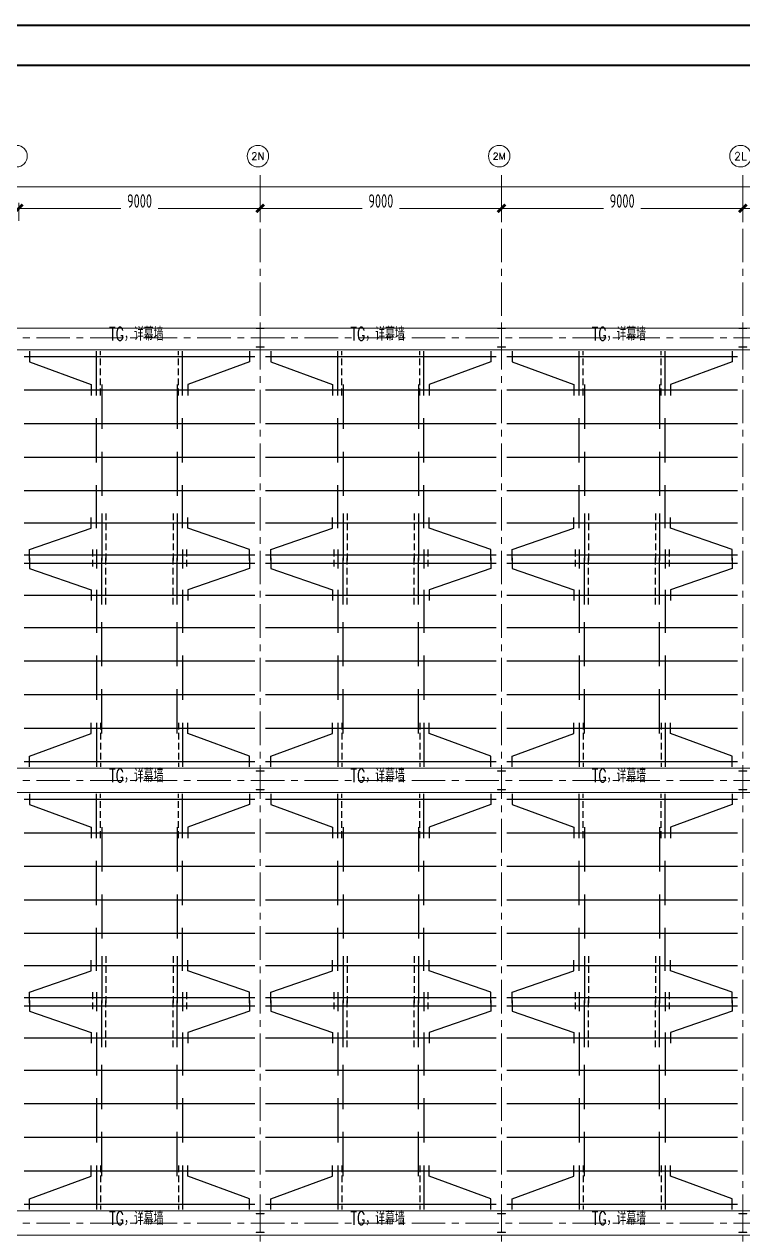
# Model space of a CAD drawing. Extents: x -1201378 to 2367219, y -619313 to 244905.
# Drawn here: x 2199442 to 2226242, y -15073 to 30085 of the extents above; entities that cross this region are included whole.
import ezdxf
from ezdxf.enums import TextEntityAlignment as Align

# ---------------------------------------------------------------- set-up
doc = ezdxf.new("R2010")
doc.units = 0
doc.header["$LTSCALE"] = 1000
doc.linetypes.add('CENTER', pattern=[2, 1.25, -0.25, 0.25, -0.25])
doc.linetypes.add('DASHED', pattern=[0.75, 0.5, -0.25])
doc.layers.get('0').update_dxf_attribs({"linetype": 'CONTINUOUS'})
doc.layers.get('Defpoints').update_dxf_attribs({"linetype": 'CONTINUOUS'})
doc.layers.add('0-cxFrame', color=155, linetype='CONTINUOUS')
doc.layers.add('S-SHAPE', color=51, linetype='CONTINUOUS')
for name, color, linetype, lineweight in [('0-cxText', 131, 'CONTINUOUS', 25), ('S-axis', 111, 'CONTINUOUS', 0), ('S-col', 2, 'CONTINUOUS', 0), ('S-dote', 5, 'CENTER', 0), ('THIN', 7, 'CONTINUOUS', 0), ('梁', 4, 'CONTINUOUS', 18)]:
    doc.layers.add(name, color=color, linetype=linetype, lineweight=lineweight)
doc.styles.add('_TCH_AXIS', font='COMPLEX', dxfattribs={"bigfont": 'GBCBIG'})
doc.styles.add('cx_tuming', font='simhei.ttf')
doc.styles.add('cx_tuqian1', font='')
doc.styles.add('TSSD_Dimension', font='tssdeng.shx', dxfattribs={"width": 0.7, "bigfont": 'hztxt.shx'})
doc.styles.add('TSSD_Rein', font='tj-romans1.shx', dxfattribs={"width": 0.7, "bigfont": 'tj-hztxt.shx'})
doc.styles.add('黑体', font='simhei.ttf', dxfattribs={"width": 0.8})
doc.styles.get('cx_tuqian1').set_extended_font_data('SimSun')
doc.dimstyles.new('TSSD_200_200', dxfattribs={"dimtxt": 500, "dimasz": 200, "dimexe": 200, "dimexo": 500, "dimgap": 200, "dimtad": 1, "dimdec": 0, "dimzin": 0, "dimdsep": 46, "dimtxsty": 'TSSD_Dimension', "dimblk": 'ARCHTICK', "dimcen": 0, "dimdle": 200, "dimclrt": 7, "dimadec": 0, "dimazin": 0, "dimtfac": 1, "dimtdec": 0, "dimtix": 1, "dimtmove": 2, "dimatfit": 3, "dimfxl": 1, "dimtolj": 1, "dimtzin": 0, "dimarcsym": 0})

# ---------------------------------------------------------------- blocks, each defined once
blk = doc.blocks.new('_ArchTick')
at = {"color": 0, "linetype": 'ByBlock', "const_width": 0.5}
blk.add_lwpolyline([(-0.71, -0.71), (0.71, 0.71)], dxfattribs=at)
blk = doc.blocks.new('*D98')
at = {"layer": 'Defpoints', "color": 0, "transparency": 16777216}
for p in [(-191758, -176778), (-200758, -177738), (-191758, -177738)]:
    blk.add_point(p, dxfattribs=at)
at = {"layer": 'S-axis', "color": 0, "lineweight": -2, "transparency": 16777216}
for p, q in [((-200958, -176778), (-196957, -176778)), ((-200758, -177238), (-200758, -176578)), ((-191558, -176778), (-195560, -176778)), ((-191758, -177238), (-191758, -176578))]:
    blk.add_line(p, q, dxfattribs=at)
at = {"layer": 'S-axis', "color": 0, "lineweight": -2, "transparency": 16777216, "xscale": 200, "yscale": 200, "zscale": 200, "rotation": 180}
blk.add_blockref('_ArchTick', (-200758, -176778), dxfattribs=at)
at = {"layer": 'S-axis', "color": 0, "lineweight": -2, "transparency": 16777216, "xscale": 200, "yscale": 200, "zscale": 200}
blk.add_blockref('_ArchTick', (-191758, -176778), dxfattribs=at)
at = {"layer": 'S-axis', "color": 7, "transparency": 16777216, "insert": (-196258, -176503), "char_height": 500, "attachment_point": 5, "style": 'TSSD_Dimension'}
blk.add_mtext('\\A1;9000', dxfattribs=at)
blk = doc.blocks.new('*D99')
at = {"layer": 'Defpoints', "color": 0, "transparency": 16777216}
for p in [(-182758, -176778), (-191758, -177738), (-182758, -177738)]:
    blk.add_point(p, dxfattribs=at)
at = {"layer": 'S-axis', "color": 0, "lineweight": -2, "transparency": 16777216}
for p, q in [((-191958, -176778), (-187957, -176778)), ((-191758, -177238), (-191758, -176578)), ((-182558, -176778), (-186560, -176778)), ((-182758, -177238), (-182758, -176578))]:
    blk.add_line(p, q, dxfattribs=at)
at = {"layer": 'S-axis', "color": 0, "lineweight": -2, "transparency": 16777216, "xscale": 200, "yscale": 200, "zscale": 200, "rotation": 180}
blk.add_blockref('_ArchTick', (-191758, -176778), dxfattribs=at)
at = {"layer": 'S-axis', "color": 0, "lineweight": -2, "transparency": 16777216, "xscale": 200, "yscale": 200, "zscale": 200}
blk.add_blockref('_ArchTick', (-182758, -176778), dxfattribs=at)
at = {"layer": 'S-axis', "color": 7, "transparency": 16777216, "insert": (-187258, -176503), "char_height": 500, "attachment_point": 5, "style": 'TSSD_Dimension'}
blk.add_mtext('\\A1;9000', dxfattribs=at)
blk = doc.blocks.new('*D100')
at = {"layer": 'Defpoints', "color": 0, "transparency": 16777216}
for p in [(-173758, -176778), (-182758, -177738), (-173758, -177738)]:
    blk.add_point(p, dxfattribs=at)
at = {"layer": 'S-axis', "color": 0, "lineweight": -2, "transparency": 16777216}
for p, q in [((-182958, -176778), (-178957, -176778)), ((-182758, -177238), (-182758, -176578)), ((-173558, -176778), (-177560, -176778)), ((-173758, -177238), (-173758, -176578))]:
    blk.add_line(p, q, dxfattribs=at)
at = {"layer": 'S-axis', "color": 0, "lineweight": -2, "transparency": 16777216, "xscale": 200, "yscale": 200, "zscale": 200, "rotation": 180}
blk.add_blockref('_ArchTick', (-182758, -176778), dxfattribs=at)
at = {"layer": 'S-axis', "color": 0, "lineweight": -2, "transparency": 16777216, "xscale": 200, "yscale": 200, "zscale": 200}
blk.add_blockref('_ArchTick', (-173758, -176778), dxfattribs=at)
at = {"layer": 'S-axis', "color": 7, "transparency": 16777216, "insert": (-178258, -176503), "char_height": 500, "attachment_point": 5, "style": 'TSSD_Dimension'}
blk.add_mtext('\\A1;9000', dxfattribs=at)
blk = doc.blocks.new('*D101')
at = {"layer": 'Defpoints', "color": 0, "transparency": 16777216}
for p in [(-164758, -176778), (-173758, -177738), (-164758, -177738)]:
    blk.add_point(p, dxfattribs=at)
at = {"layer": 'S-axis', "color": 0, "lineweight": -2, "transparency": 16777216}
for p, q in [((-173958, -176778), (-169957, -176778)), ((-173758, -177238), (-173758, -176578)), ((-164558, -176778), (-168560, -176778)), ((-164758, -177238), (-164758, -176578))]:
    blk.add_line(p, q, dxfattribs=at)
at = {"layer": 'S-axis', "color": 0, "lineweight": -2, "transparency": 16777216, "xscale": 200, "yscale": 200, "zscale": 200, "rotation": 180}
blk.add_blockref('_ArchTick', (-173758, -176778), dxfattribs=at)
at = {"layer": 'S-axis', "color": 0, "lineweight": -2, "transparency": 16777216, "xscale": 200, "yscale": 200, "zscale": 200}
blk.add_blockref('_ArchTick', (-164758, -176778), dxfattribs=at)
at = {"layer": 'S-axis', "color": 7, "transparency": 16777216, "insert": (-169258, -176503), "char_height": 500, "attachment_point": 5, "style": 'TSSD_Dimension'}
blk.add_mtext('\\A1;9000', dxfattribs=at)
blk = doc.blocks.new('*D112')
at = {"layer": 'Defpoints', "color": 0, "transparency": 16777216}
for p in [(-82958, -175978), (-240958, -177638), (-82958, -177638)]:
    blk.add_point(p, dxfattribs=at)
at = {"layer": 'S-axis', "color": 0, "lineweight": -2, "transparency": 16777216}
for p, q in [((-241158, -175978), (-162899, -175978)), ((-240958, -177138), (-240958, -175778)), ((-82758, -175978), (-161018, -175978)), ((-82958, -177138), (-82958, -175778))]:
    blk.add_line(p, q, dxfattribs=at)
at = {"layer": 'S-axis', "color": 0, "lineweight": -2, "transparency": 16777216, "xscale": 200, "yscale": 200, "zscale": 200, "rotation": 180}
blk.add_blockref('_ArchTick', (-240958, -175978), dxfattribs=at)
at = {"layer": 'S-axis', "color": 0, "lineweight": -2, "transparency": 16777216, "xscale": 200, "yscale": 200, "zscale": 200}
blk.add_blockref('_ArchTick', (-82958, -175978), dxfattribs=at)
at = {"layer": 'S-axis', "color": 7, "transparency": 16777216, "insert": (-161958, -175703), "char_height": 500, "attachment_point": 5, "style": 'TSSD_Dimension'}
blk.add_mtext('\\A1;158000', dxfattribs=at)
blk = doc.blocks.new('nt66')
at = {"layer": 'S-col'}
blk.add_lwpolyline([(-195790, 766820), (-195490, 766820), (-195490, 766808), (-195636, 766808), (-195636, 766132), (-195490, 766132), (-195490, 766120), (-195790, 766120), (-195790, 766132), (-195644, 766132), (-195644, 766808), (-195790, 766808)], close=True, dxfattribs=at)
blk = doc.blocks.new('33333')
for p in [(-41214, -43900), (-32214, -43900), (-23214, -43900), (-41214, -60400), (-32214, -60400), (-23214, -60400), (-41214, -76900), (-32214, -76900), (-23214, -76900)]:
    blk.add_blockref('nt66', p)
blk = doc.blocks.new('TK22.A0 L(Dragon)')
at = {"layer": '0-cxFrame', "color": 7, "const_width": 0.5}
blk.add_lwpolyline([(0, 0), (-1486, 0), (-1486, 841), (0, 841)], close=True, dxfattribs=at)
at = {"layer": '0-cxFrame', "const_width": 0.5}
blk.add_lwpolyline([(-80, 10), (-1466, 10), (-1466, 831), (-80, 831)], close=True, dxfattribs=at)
at = {"style": '黑体', "flags": 4}
blk.add_attdef('图幅', text='', height=3.3, dxfattribs=at).set_placement((-40, 3), align=Align.RIGHT)
at = {"layer": '0-cxText', "flags": 4}
for tag, height, style, p in [('建设单位', 3.5, 'cx_tuming', (-45, 240)), ('项目名称', 3.5, 'cx_tuming', (-45, 210)), ('子项名称', 3.5, 'cx_tuming', (-45, 180)), ('工程编号', 3.3, 'cx_tuqian1', (-35, 165)), ('图名1', 3.5, 'cx_tuming', (-45, 87)), ('图名2', 3.5, 'cx_tuming', (-45, 79)), ('图名3', 3.5, 'cx_tuming', (-45, 71)), ('出图日期', 3.3, 'cx_tuqian1', (-39, 60)), ('专业', 3.3, 'cx_tuqian1', (-55, 52)), ('图号', 3.3, 'cx_tuqian1', (-55, 44)), ('版次', 3.3, 'cx_tuqian1', (-20, 44))]:
    blk.add_attdef(tag, text='', height=height, dxfattribs=dict(at, style=style)).set_placement(p, align=Align.MIDDLE)
at = {"layer": 'Defpoints', "color": 6, "flags": 4}
for tag, height, style, p in [('tufu', 3.3, '黑体', (-12, 12)), ('dwfname', 4, 'cx_tuqian1', (-80, 3))]:
    blk.add_attdef(tag, text='', height=height, dxfattribs=dict(at, style=style)).set_placement(p, align=Align.RIGHT)
blk = doc.blocks.new('2#轴网')
at = {"layer": 'S-axis'}
for centre in [(-200843.4, -174832), (-191843.4, -174832), (-182843.4, -174832), (-173843.4, -174832)]:
    blk.add_circle(centre, 400, dxfattribs=at)
at = {"layer": 'S-dote'}
for p, q in [((-191758.5, -270787), (-191758.5, -175298.2)), ((-182758.5, -270787), (-182758.5, -175298.2)), ((-173758.5, -270787), (-173758.5, -175298.2)), ((-74854.3, -181598.2), (-251154.3, -181598.2)), ((-74854.3, -198098.2), (-251154.3, -198098.2)), ((-74854.3, -214598.2), (-251154.3, -214598.2))]:
    blk.add_line(p, q, dxfattribs=at)
at = {"layer": 'S-axis', "style": '_TCH_AXIS'}
for s, height, p, p2 in [('2N', 265.5, (-192089.9, -174964.8), (-191596.8, -174964.8)), ('2M', 255.29, (-183092.6, -174959.7), (-182594.2, -174959.7)), ('2L', 288.12, (-174083.5, -174976.1), (-173603.3, -174976.1))]:
    blk.add_text(s, height=height, dxfattribs=at).set_placement(p, p2, align=Align.FIT)
at = {"layer": 'S-axis'}
for base, p1, p2, picture, middle in [((-82958.5, -175978.2), (-240958.5, -177638.2), (-82958.5, -177638.2), '*D112', (-161958.5, -175703.2)), ((-191758.5, -176778.2), (-200758.5, -177738.2), (-191758.5, -177738.2), '*D98', (-196258.5, -176503.2)), ((-182758.5, -176778.2), (-191758.5, -177738.2), (-182758.5, -177738.2), '*D99', (-187258.5, -176503.2)), ((-173758.5, -176778.2), (-182758.5, -177738.2), (-173758.5, -177738.2), '*D100', (-178258.5, -176503.2)), ((-164758.5, -176778.2), (-173758.5, -177738.2), (-164758.5, -177738.2), '*D101', (-169258.5, -176503.2))]:
    dim = blk.add_linear_dim(base=base, p1=p1, p2=p2, angle=0, dimstyle='TSSD_200_200', dxfattribs=at)
    dim.commit()
    dim.dimension.update_dxf_attribs({"geometry": picture, "text_midpoint": middle, "dimtype": 161})

msp = doc.modelspace()

# ---------------------------------------------------------------- linework, layer by layer
at = {"layer": 'S-SHAPE'}
for p, q in [((2199441.5, 17701.8), (2208041.5, 17701.8)), ((2202141.5, 16251.8), (2202141.5, 17901.8)), ((2205341.5, 16251.8), (2205341.5, 17901.8)), ((2208441.5, 17701.8), (2217041.5, 17701.8)), ((2211141.5, 16251.8), (2211141.5, 17901.8)), ((2214341.5, 16251.8), (2214341.5, 17901.8)), ((2217441.5, 17701.8), (2226041.5, 17701.8)), ((2220141.5, 16251.8), (2220141.5, 17901.8)), ((2223341.5, 16251.8), (2223341.5, 17901.8)), ((2199441.5, 16451.8), (2208041.5, 16451.8)), ((2202341.5, 16651.8), (2202341.5, 15001.8)), ((2205141.5, 16651.8), (2205141.5, 15001.8)), ((2208441.5, 16451.8), (2217041.5, 16451.8)), ((2211341.5, 16651.8), (2211341.5, 15001.8)), ((2214141.5, 16651.8), (2214141.5, 15001.8)), ((2217441.5, 16451.8), (2226041.5, 16451.8)), ((2220341.5, 16651.8), (2220341.5, 15001.8)), ((2223141.5, 16651.8), (2223141.5, 15001.8)), ((2202141.5, 13751.8), (2202141.5, 15401.8)), ((2205341.5, 13751.8), (2205341.5, 15401.8)), ((2211141.5, 13751.8), (2211141.5, 15401.8)), ((2214341.5, 13751.8), (2214341.5, 15401.8)), ((2220141.5, 13751.8), (2220141.5, 15401.8)), ((2223341.5, 13751.8), (2223341.5, 15401.8)), ((2199441.5, 15201.8), (2208041.5, 15201.8)), ((2208441.5, 15201.8), (2217041.5, 15201.8)), ((2217441.5, 15201.8), (2226041.5, 15201.8)), ((2202341.5, 14151.8), (2202341.5, 12501.8)), ((2205141.5, 14151.8), (2205141.5, 12501.8)), ((2211341.5, 14151.8), (2211341.5, 12501.8)), ((2214141.5, 14151.8), (2214141.5, 12501.8)), ((2220341.5, 14151.8), (2220341.5, 12501.8)), ((2223141.5, 14151.8), (2223141.5, 12501.8)), ((2199441.5, 13951.8), (2208041.5, 13951.8)), ((2208441.5, 13951.8), (2217041.5, 13951.8)), ((2217441.5, 13951.8), (2226041.5, 13951.8)), ((2199441.5, 12701.8), (2208041.5, 12701.8)), ((2202141.5, 11301.8), (2202141.5, 12901.8)), ((2205341.5, 11301.8), (2205341.5, 12901.8)), ((2208441.5, 12701.8), (2217041.5, 12701.8)), ((2211141.5, 11301.8), (2211141.5, 12901.8)), ((2214341.5, 11301.8), (2214341.5, 12901.8)), ((2217441.5, 12701.8), (2226041.5, 12701.8)), ((2220141.5, 11301.8), (2220141.5, 12901.8)), ((2223341.5, 11301.8), (2223341.5, 12901.8)), ((2202341.5, 11851.8), (2202341.5, 10101.8)), ((2205141.5, 11851.8), (2205141.5, 10101.8)), ((2211341.5, 11851.8), (2211341.5, 10101.8)), ((2214141.5, 11851.8), (2214141.5, 10101.8)), ((2220341.5, 11851.8), (2220341.5, 10101.8)), ((2223141.5, 11851.8), (2223141.5, 10101.8)), ((2199441.5, 11501.8), (2208041.5, 11501.8)), ((2208441.5, 11501.8), (2217041.5, 11501.8)), ((2217441.5, 11501.8), (2226041.5, 11501.8)), ((2202141.5, 10501.8), (2202141.5, 9801.8)), ((2205341.5, 10501.8), (2205341.5, 9801.8)), ((2211141.5, 10501.8), (2211141.5, 9801.8)), ((2214341.5, 10501.8), (2214341.5, 9801.8)), ((2220141.5, 10501.8), (2220141.5, 9801.8)), ((2223341.5, 10501.8), (2223341.5, 9801.8)), ((2199441.5, 10301.8), (2208041.5, 10301.8)), ((2199441.5, 10001.8), (2208041.5, 10001.8)), ((2202341.5, 8451.8), (2202341.5, 10201.8)), ((2205141.5, 8451.8), (2205141.5, 10201.8)), ((2208441.5, 10301.8), (2217041.5, 10301.8)), ((2208441.5, 10001.8), (2217041.5, 10001.8)), ((2211341.5, 8451.8), (2211341.5, 10201.8)), ((2214141.5, 8451.8), (2214141.5, 10201.8)), ((2217441.5, 10301.8), (2226041.5, 10301.8)), ((2217441.5, 10001.8), (2226041.5, 10001.8)), ((2220341.5, 8451.8), (2220341.5, 10201.8)), ((2223141.5, 8451.8), (2223141.5, 10201.8)), ((2199441.5, 8801.8), (2208041.5, 8801.8)), ((2202141.5, 9001.8), (2202141.5, 7401.8)), ((2205341.5, 9001.8), (2205341.5, 7401.8)), ((2208441.5, 8801.8), (2217041.5, 8801.8)), ((2211141.5, 9001.8), (2211141.5, 7401.8)), ((2214341.5, 9001.8), (2214341.5, 7401.8)), ((2217441.5, 8801.8), (2226041.5, 8801.8)), ((2220141.5, 9001.8), (2220141.5, 7401.8)), ((2223341.5, 9001.8), (2223341.5, 7401.8)), ((2202341.5, 6151.8), (2202341.5, 7801.8)), ((2205141.5, 6151.8), (2205141.5, 7801.8)), ((2211341.5, 6151.8), (2211341.5, 7801.8)), ((2214141.5, 6151.8), (2214141.5, 7801.8)), ((2220341.5, 6151.8), (2220341.5, 7801.8)), ((2223141.5, 6151.8), (2223141.5, 7801.8)), ((2199441.5, 7601.8), (2208041.5, 7601.8)), ((2208441.5, 7601.8), (2217041.5, 7601.8)), ((2217441.5, 7601.8), (2226041.5, 7601.8)), ((2199441.5, 6351.8), (2208041.5, 6351.8)), ((2202141.5, 6551.8), (2202141.5, 4901.8)), ((2205341.5, 6551.8), (2205341.5, 4901.8)), ((2208441.5, 6351.8), (2217041.5, 6351.8)), ((2211141.5, 6551.8), (2211141.5, 4901.8)), ((2214341.5, 6551.8), (2214341.5, 4901.8)), ((2217441.5, 6351.8), (2226041.5, 6351.8)), ((2220141.5, 6551.8), (2220141.5, 4901.8)), ((2223341.5, 6551.8), (2223341.5, 4901.8)), ((2199441.5, 5101.8), (2208041.5, 5101.8)), ((2202341.5, 3651.8), (2202341.5, 5301.8)), ((2205141.5, 3651.8), (2205141.5, 5301.8)), ((2208441.5, 5101.8), (2217041.5, 5101.8)), ((2211341.5, 3651.8), (2211341.5, 5301.8)), ((2214141.5, 3651.8), (2214141.5, 5301.8)), ((2217441.5, 5101.8), (2226041.5, 5101.8)), ((2220341.5, 3651.8), (2220341.5, 5301.8)), ((2223141.5, 3651.8), (2223141.5, 5301.8)), ((2199441.5, 3851.8), (2208041.5, 3851.8)), ((2202141.5, 4051.8), (2202141.5, 2401.8)), ((2205341.5, 4051.8), (2205341.5, 2401.8)), ((2208441.5, 3851.8), (2217041.5, 3851.8)), ((2211141.5, 4051.8), (2211141.5, 2401.8)), ((2214341.5, 4051.8), (2214341.5, 2401.8)), ((2217441.5, 3851.8), (2226041.5, 3851.8)), ((2220141.5, 4051.8), (2220141.5, 2401.8)), ((2223341.5, 4051.8), (2223341.5, 2401.8)), ((2199441.5, 2601.8), (2208041.5, 2601.8)), ((2208441.5, 2601.8), (2217041.5, 2601.8)), ((2217441.5, 2601.8), (2226041.5, 2601.8)), ((2202141.5, -248.2), (2202141.5, 1401.8)), ((2205341.5, -248.2), (2205341.5, 1401.8)), ((2211141.5, -248.2), (2211141.5, 1401.8)), ((2214341.5, -248.2), (2214341.5, 1401.8)), ((2220141.5, -248.2), (2220141.5, 1401.8)), ((2223341.5, -248.2), (2223341.5, 1401.8)), ((2199441.5, 1201.8), (2208041.5, 1201.8)), ((2208441.5, 1201.8), (2217041.5, 1201.8)), ((2217441.5, 1201.8), (2226041.5, 1201.8)), ((2202341.5, 151.8), (2202341.5, -1498.2)), ((2205141.5, 151.8), (2205141.5, -1498.2)), ((2211341.5, 151.8), (2211341.5, -1498.2)), ((2214141.5, 151.8), (2214141.5, -1498.2)), ((2220341.5, 151.8), (2220341.5, -1498.2)), ((2223141.5, 151.8), (2223141.5, -1498.2)), ((2199441.5, -48.2), (2208041.5, -48.2)), ((2208441.5, -48.2), (2217041.5, -48.2)), ((2217441.5, -48.2), (2226041.5, -48.2)), ((2199441.5, -1298.2), (2208041.5, -1298.2)), ((2202141.5, -2748.2), (2202141.5, -1098.2)), ((2205341.5, -2748.2), (2205341.5, -1098.2)), ((2208441.5, -1298.2), (2217041.5, -1298.2)), ((2211141.5, -2748.2), (2211141.5, -1098.2)), ((2214341.5, -2748.2), (2214341.5, -1098.2)), ((2217441.5, -1298.2), (2226041.5, -1298.2)), ((2220141.5, -2748.2), (2220141.5, -1098.2)), ((2223341.5, -2748.2), (2223341.5, -1098.2)), ((2199441.5, -2548.2), (2208041.5, -2548.2)), ((2202341.5, -2348.2), (2202341.5, -3998.2)), ((2205141.5, -2348.2), (2205141.5, -3998.2)), ((2208441.5, -2548.2), (2217041.5, -2548.2)), ((2211341.5, -2348.2), (2211341.5, -3998.2)), ((2214141.5, -2348.2), (2214141.5, -3998.2)), ((2217441.5, -2548.2), (2226041.5, -2548.2)), ((2220341.5, -2348.2), (2220341.5, -3998.2)), ((2223141.5, -2348.2), (2223141.5, -3998.2)), ((2202141.5, -5198.2), (2202141.5, -3598.2)), ((2205341.5, -5198.2), (2205341.5, -3598.2)), ((2211141.5, -5198.2), (2211141.5, -3598.2)), ((2214341.5, -5198.2), (2214341.5, -3598.2)), ((2220141.5, -5198.2), (2220141.5, -3598.2)), ((2223341.5, -5198.2), (2223341.5, -3598.2)), ((2199441.5, -3798.2), (2208041.5, -3798.2)), ((2208441.5, -3798.2), (2217041.5, -3798.2)), ((2217441.5, -3798.2), (2226041.5, -3798.2)), ((2202341.5, -4648.2), (2202341.5, -6398.2)), ((2205141.5, -4648.2), (2205141.5, -6398.2)), ((2211341.5, -4648.2), (2211341.5, -6398.2)), ((2214141.5, -4648.2), (2214141.5, -6398.2)), ((2220341.5, -4648.2), (2220341.5, -6398.2)), ((2223141.5, -4648.2), (2223141.5, -6398.2)), ((2199441.5, -4998.2), (2208041.5, -4998.2)), ((2208441.5, -4998.2), (2217041.5, -4998.2)), ((2217441.5, -4998.2), (2226041.5, -4998.2)), ((2199441.5, -6198.2), (2208041.5, -6198.2)), ((2202141.5, -5998.2), (2202141.5, -6698.2)), ((2202341.5, -8048.2), (2202341.5, -6298.2)), ((2205141.5, -8048.2), (2205141.5, -6298.2)), ((2205341.5, -5998.2), (2205341.5, -6698.2)), ((2208441.5, -6198.2), (2217041.5, -6198.2)), ((2211141.5, -5998.2), (2211141.5, -6698.2)), ((2211341.5, -8048.2), (2211341.5, -6298.2)), ((2214141.5, -8048.2), (2214141.5, -6298.2)), ((2214341.5, -5998.2), (2214341.5, -6698.2)), ((2217441.5, -6198.2), (2226041.5, -6198.2)), ((2220141.5, -5998.2), (2220141.5, -6698.2)), ((2220341.5, -8048.2), (2220341.5, -6298.2)), ((2223141.5, -8048.2), (2223141.5, -6298.2)), ((2223341.5, -5998.2), (2223341.5, -6698.2)), ((2199441.5, -6498.2), (2208041.5, -6498.2)), ((2208441.5, -6498.2), (2217041.5, -6498.2)), ((2217441.5, -6498.2), (2226041.5, -6498.2)), ((2202141.5, -7498.2), (2202141.5, -9098.2)), ((2205341.5, -7498.2), (2205341.5, -9098.2)), ((2211141.5, -7498.2), (2211141.5, -9098.2)), ((2214341.5, -7498.2), (2214341.5, -9098.2)), ((2220141.5, -7498.2), (2220141.5, -9098.2)), ((2223341.5, -7498.2), (2223341.5, -9098.2)), ((2199441.5, -7698.2), (2208041.5, -7698.2)), ((2208441.5, -7698.2), (2217041.5, -7698.2)), ((2217441.5, -7698.2), (2226041.5, -7698.2)), ((2199441.5, -8898.2), (2208041.5, -8898.2)), ((2202341.5, -10348.2), (2202341.5, -8698.2)), ((2205141.5, -10348.2), (2205141.5, -8698.2)), ((2208441.5, -8898.2), (2217041.5, -8898.2)), ((2211341.5, -10348.2), (2211341.5, -8698.2)), ((2214141.5, -10348.2), (2214141.5, -8698.2)), ((2217441.5, -8898.2), (2226041.5, -8898.2)), ((2220341.5, -10348.2), (2220341.5, -8698.2)), ((2223141.5, -10348.2), (2223141.5, -8698.2)), ((2199441.5, -10148.2), (2208041.5, -10148.2)), ((2202141.5, -9948.2), (2202141.5, -11598.2)), ((2205341.5, -9948.2), (2205341.5, -11598.2)), ((2208441.5, -10148.2), (2217041.5, -10148.2)), ((2211141.5, -9948.2), (2211141.5, -11598.2)), ((2214341.5, -9948.2), (2214341.5, -11598.2)), ((2217441.5, -10148.2), (2226041.5, -10148.2)), ((2220141.5, -9948.2), (2220141.5, -11598.2)), ((2223341.5, -9948.2), (2223341.5, -11598.2)), ((2202341.5, -12848.2), (2202341.5, -11198.2)), ((2205141.5, -12848.2), (2205141.5, -11198.2)), ((2211341.5, -12848.2), (2211341.5, -11198.2)), ((2214141.5, -12848.2), (2214141.5, -11198.2)), ((2220341.5, -12848.2), (2220341.5, -11198.2)), ((2223141.5, -12848.2), (2223141.5, -11198.2)), ((2199441.5, -11398.2), (2208041.5, -11398.2)), ((2208441.5, -11398.2), (2217041.5, -11398.2)), ((2217441.5, -11398.2), (2226041.5, -11398.2)), ((2202141.5, -12448.2), (2202141.5, -14098.2)), ((2205341.5, -12448.2), (2205341.5, -14098.2)), ((2211141.5, -12448.2), (2211141.5, -14098.2)), ((2214341.5, -12448.2), (2214341.5, -14098.2)), ((2220141.5, -12448.2), (2220141.5, -14098.2)), ((2223341.5, -12448.2), (2223341.5, -14098.2)), ((2199441.5, -12648.2), (2208041.5, -12648.2)), ((2208441.5, -12648.2), (2217041.5, -12648.2)), ((2217441.5, -12648.2), (2226041.5, -12648.2)), ((2199441.5, -13898.2), (2208041.5, -13898.2)), ((2208441.5, -13898.2), (2217041.5, -13898.2)), ((2217441.5, -13898.2), (2226041.5, -13898.2))]:
    msp.add_line(p, q, dxfattribs=at)
at = {"layer": 'S-SHAPE', "linetype": 'DASHED', "ltscale": 0.5}
for p, q in [((2202291.5, 16251.8), (2202291.5, 17901.8)), ((2205191.5, 16251.8), (2205191.5, 17901.8)), ((2211291.5, 16251.8), (2211291.5, 17901.8)), ((2214191.5, 16251.8), (2214191.5, 17901.8)), ((2220291.5, 16251.8), (2220291.5, 17901.8)), ((2223191.5, 16251.8), (2223191.5, 17901.8)), ((2202491.5, 11851.8), (2202491.5, 10101.8)), ((2204991.5, 11851.8), (2204991.5, 10101.8)), ((2211491.5, 11851.8), (2211491.5, 10101.8)), ((2213991.5, 11851.8), (2213991.5, 10101.8)), ((2220491.5, 11851.8), (2220491.5, 10101.8)), ((2222991.5, 11851.8), (2222991.5, 10101.8)), ((2201991.5, 10501.8), (2201991.5, 9801.8)), ((2205491.5, 10501.8), (2205491.5, 9801.8)), ((2210991.5, 10501.8), (2210991.5, 9801.8)), ((2214491.5, 10501.8), (2214491.5, 9801.8)), ((2219991.5, 10501.8), (2219991.5, 9801.8)), ((2223491.5, 10501.8), (2223491.5, 9801.8)), ((2202491.5, 8451.8), (2202491.5, 10201.8)), ((2204991.5, 8451.8), (2204991.5, 10201.8)), ((2211491.5, 8451.8), (2211491.5, 10201.8)), ((2213991.5, 8451.8), (2213991.5, 10201.8)), ((2220491.5, 8451.8), (2220491.5, 10201.8)), ((2222991.5, 8451.8), (2222991.5, 10201.8)), ((2202291.5, 4051.8), (2202291.5, 2401.8)), ((2205191.5, 4051.8), (2205191.5, 2401.8)), ((2211291.5, 4051.8), (2211291.5, 2401.8)), ((2214191.5, 4051.8), (2214191.5, 2401.8)), ((2220291.5, 4051.8), (2220291.5, 2401.8)), ((2223191.5, 4051.8), (2223191.5, 2401.8)), ((2202291.5, -248.2), (2202291.5, 1401.8)), ((2205191.5, -248.2), (2205191.5, 1401.8)), ((2211291.5, -248.2), (2211291.5, 1401.8)), ((2214191.5, -248.2), (2214191.5, 1401.8)), ((2220291.5, -248.2), (2220291.5, 1401.8)), ((2223191.5, -248.2), (2223191.5, 1401.8)), ((2202491.5, -4648.2), (2202491.5, -6398.2)), ((2204991.5, -4648.2), (2204991.5, -6398.2)), ((2211491.5, -4648.2), (2211491.5, -6398.2)), ((2213991.5, -4648.2), (2213991.5, -6398.2)), ((2220491.5, -4648.2), (2220491.5, -6398.2)), ((2222991.5, -4648.2), (2222991.5, -6398.2)), ((2201991.5, -5998.2), (2201991.5, -6698.2)), ((2202491.5, -8048.2), (2202491.5, -6298.2)), ((2204991.5, -8048.2), (2204991.5, -6298.2)), ((2205491.5, -5998.2), (2205491.5, -6698.2)), ((2210991.5, -5998.2), (2210991.5, -6698.2)), ((2211491.5, -8048.2), (2211491.5, -6298.2)), ((2213991.5, -8048.2), (2213991.5, -6298.2)), ((2214491.5, -5998.2), (2214491.5, -6698.2)), ((2219991.5, -5998.2), (2219991.5, -6698.2)), ((2220491.5, -8048.2), (2220491.5, -6298.2)), ((2222991.5, -8048.2), (2222991.5, -6298.2)), ((2223491.5, -5998.2), (2223491.5, -6698.2)), ((2202291.5, -12448.2), (2202291.5, -14098.2)), ((2205191.5, -12448.2), (2205191.5, -14098.2)), ((2211291.5, -12448.2), (2211291.5, -14098.2)), ((2214191.5, -12448.2), (2214191.5, -14098.2)), ((2220291.5, -12448.2), (2220291.5, -14098.2)), ((2223191.5, -12448.2), (2223191.5, -14098.2))]:
    msp.add_line(p, q, dxfattribs=at)
at = {"layer": 'S-SHAPE'}
for points in [[(2199641.5, 17901.8), (2199641.5, 17501.8), (2201941.5, 16651.8), (2201941.5, 16251.8)], [(2207841.5, 17901.8), (2207841.5, 17501.8), (2205541.5, 16651.8), (2205541.5, 16251.8)], [(2208641.5, 17901.8), (2208641.5, 17501.8), (2210941.5, 16651.8), (2210941.5, 16251.8)], [(2216841.5, 17901.8), (2216841.5, 17501.8), (2214541.5, 16651.8), (2214541.5, 16251.8)], [(2217641.5, 17901.8), (2217641.5, 17501.8), (2219941.5, 16651.8), (2219941.5, 16251.8)], [(2225841.5, 17901.8), (2225841.5, 17501.8), (2223541.5, 16651.8), (2223541.5, 16251.8)], [(2199641.5, 10101.8), (2199641.5, 10501.8), (2201941.5, 11301.8), (2201941.5, 11701.8)], [(2207841.5, 10101.8), (2207841.5, 10501.8), (2205541.5, 11301.8), (2205541.5, 11701.8)], [(2208641.5, 10101.8), (2208641.5, 10501.8), (2210941.5, 11301.8), (2210941.5, 11701.8)], [(2216841.5, 10101.8), (2216841.5, 10501.8), (2214541.5, 11301.8), (2214541.5, 11701.8)], [(2217641.5, 10101.8), (2217641.5, 10501.8), (2219941.5, 11301.8), (2219941.5, 11701.8)], [(2225841.5, 10101.8), (2225841.5, 10501.8), (2223541.5, 11301.8), (2223541.5, 11701.8)], [(2199641.5, 10201.8), (2199641.5, 9801.8), (2201941.5, 9001.8), (2201941.5, 8601.8)], [(2207841.5, 10201.8), (2207841.5, 9801.8), (2205541.5, 9001.8), (2205541.5, 8601.8)], [(2208641.5, 10201.8), (2208641.5, 9801.8), (2210941.5, 9001.8), (2210941.5, 8601.8)], [(2216841.5, 10201.8), (2216841.5, 9801.8), (2214541.5, 9001.8), (2214541.5, 8601.8)], [(2217641.5, 10201.8), (2217641.5, 9801.8), (2219941.5, 9001.8), (2219941.5, 8601.8)], [(2225841.5, 10201.8), (2225841.5, 9801.8), (2223541.5, 9001.8), (2223541.5, 8601.8)], [(2199641.5, 2401.8), (2199641.5, 2801.8), (2201941.5, 3651.8), (2201941.5, 4051.8)], [(2207841.5, 2401.8), (2207841.5, 2801.8), (2205541.5, 3651.8), (2205541.5, 4051.8)], [(2208641.5, 2401.8), (2208641.5, 2801.8), (2210941.5, 3651.8), (2210941.5, 4051.8)], [(2216841.5, 2401.8), (2216841.5, 2801.8), (2214541.5, 3651.8), (2214541.5, 4051.8)], [(2217641.5, 2401.8), (2217641.5, 2801.8), (2219941.5, 3651.8), (2219941.5, 4051.8)], [(2225841.5, 2401.8), (2225841.5, 2801.8), (2223541.5, 3651.8), (2223541.5, 4051.8)], [(2199641.5, 1401.8), (2199641.5, 1001.8), (2201941.5, 151.8), (2201941.5, -248.2)], [(2207841.5, 1401.8), (2207841.5, 1001.8), (2205541.5, 151.8), (2205541.5, -248.2)], [(2208641.5, 1401.8), (2208641.5, 1001.8), (2210941.5, 151.8), (2210941.5, -248.2)], [(2216841.5, 1401.8), (2216841.5, 1001.8), (2214541.5, 151.8), (2214541.5, -248.2)], [(2217641.5, 1401.8), (2217641.5, 1001.8), (2219941.5, 151.8), (2219941.5, -248.2)], [(2225841.5, 1401.8), (2225841.5, 1001.8), (2223541.5, 151.8), (2223541.5, -248.2)], [(2199641.5, -6398.2), (2199641.5, -5998.2), (2201941.5, -5198.2), (2201941.5, -4798.2)], [(2207841.5, -6398.2), (2207841.5, -5998.2), (2205541.5, -5198.2), (2205541.5, -4798.2)], [(2208641.5, -6398.2), (2208641.5, -5998.2), (2210941.5, -5198.2), (2210941.5, -4798.2)], [(2216841.5, -6398.2), (2216841.5, -5998.2), (2214541.5, -5198.2), (2214541.5, -4798.2)], [(2217641.5, -6398.2), (2217641.5, -5998.2), (2219941.5, -5198.2), (2219941.5, -4798.2)], [(2225841.5, -6398.2), (2225841.5, -5998.2), (2223541.5, -5198.2), (2223541.5, -4798.2)], [(2199641.5, -6298.2), (2199641.5, -6698.2), (2201941.5, -7498.2), (2201941.5, -7898.2)], [(2207841.5, -6298.2), (2207841.5, -6698.2), (2205541.5, -7498.2), (2205541.5, -7898.2)], [(2208641.5, -6298.2), (2208641.5, -6698.2), (2210941.5, -7498.2), (2210941.5, -7898.2)], [(2216841.5, -6298.2), (2216841.5, -6698.2), (2214541.5, -7498.2), (2214541.5, -7898.2)], [(2217641.5, -6298.2), (2217641.5, -6698.2), (2219941.5, -7498.2), (2219941.5, -7898.2)], [(2225841.5, -6298.2), (2225841.5, -6698.2), (2223541.5, -7498.2), (2223541.5, -7898.2)], [(2199641.5, -14098.2), (2199641.5, -13698.2), (2201941.5, -12848.2), (2201941.5, -12448.2)], [(2207841.5, -14098.2), (2207841.5, -13698.2), (2205541.5, -12848.2), (2205541.5, -12448.2)], [(2208641.5, -14098.2), (2208641.5, -13698.2), (2210941.5, -12848.2), (2210941.5, -12448.2)], [(2216841.5, -14098.2), (2216841.5, -13698.2), (2214541.5, -12848.2), (2214541.5, -12448.2)], [(2217641.5, -14098.2), (2217641.5, -13698.2), (2219941.5, -12848.2), (2219941.5, -12448.2)], [(2225841.5, -14098.2), (2225841.5, -13698.2), (2223541.5, -12848.2), (2223541.5, -12448.2)]]:
    msp.add_lwpolyline(points, dxfattribs=at)
at = {"layer": '梁'}
for points in [[(2181091.5, 18751.8), (2316391.5, 18751.8), (2316391.5, 17951.8), (2180832, 17951.8)], [(2175541.5, 2351.8), (2316391.5, 2351.8), (2316391.5, 1451.8), (2175249.6, 1451.8)], [(2170189, -14148.2), (2316391.5, -14148.2), (2316391.5, -15048.2), (2169897.1, -15048.2)]]:
    msp.add_lwpolyline(points, close=True, dxfattribs=at)

# ---------------------------------------------------------------- block references
at = {"layer": '0-cxFrame', "xscale": 150, "yscale": 150, "zscale": 150}
msp.add_blockref('TK22.A0 L(Dragon)', (2349426.9, -96102.2), dxfattribs=at)
at = {"layer": 'S-axis'}
msp.add_blockref('2#轴网', (2400000, 200000), dxfattribs=at)
at = {"layer": 'S-col'}
msp.add_blockref('33333', (2445095.7, -704168.2), dxfattribs=at)

# ---------------------------------------------------------------- texts
at = {"layer": 'THIN', "style": 'TSSD_Rein', "width": 0.7}
for p in [(2203623.4, 18143), (2212623.4, 18143), (2221623.4, 18143), (2203623.4, 1680.9), (2212623.4, 1680.9), (2221623.4, 1680.9), (2203623.4, -14819.1), (2212623.4, -14819.1), (2221623.4, -14819.1)]:
    msp.add_text('TG，详幕墙', height=500, dxfattribs=at).set_placement(p, align=Align.BOTTOM_CENTER)

doc.saveas('drawing.dxf')
